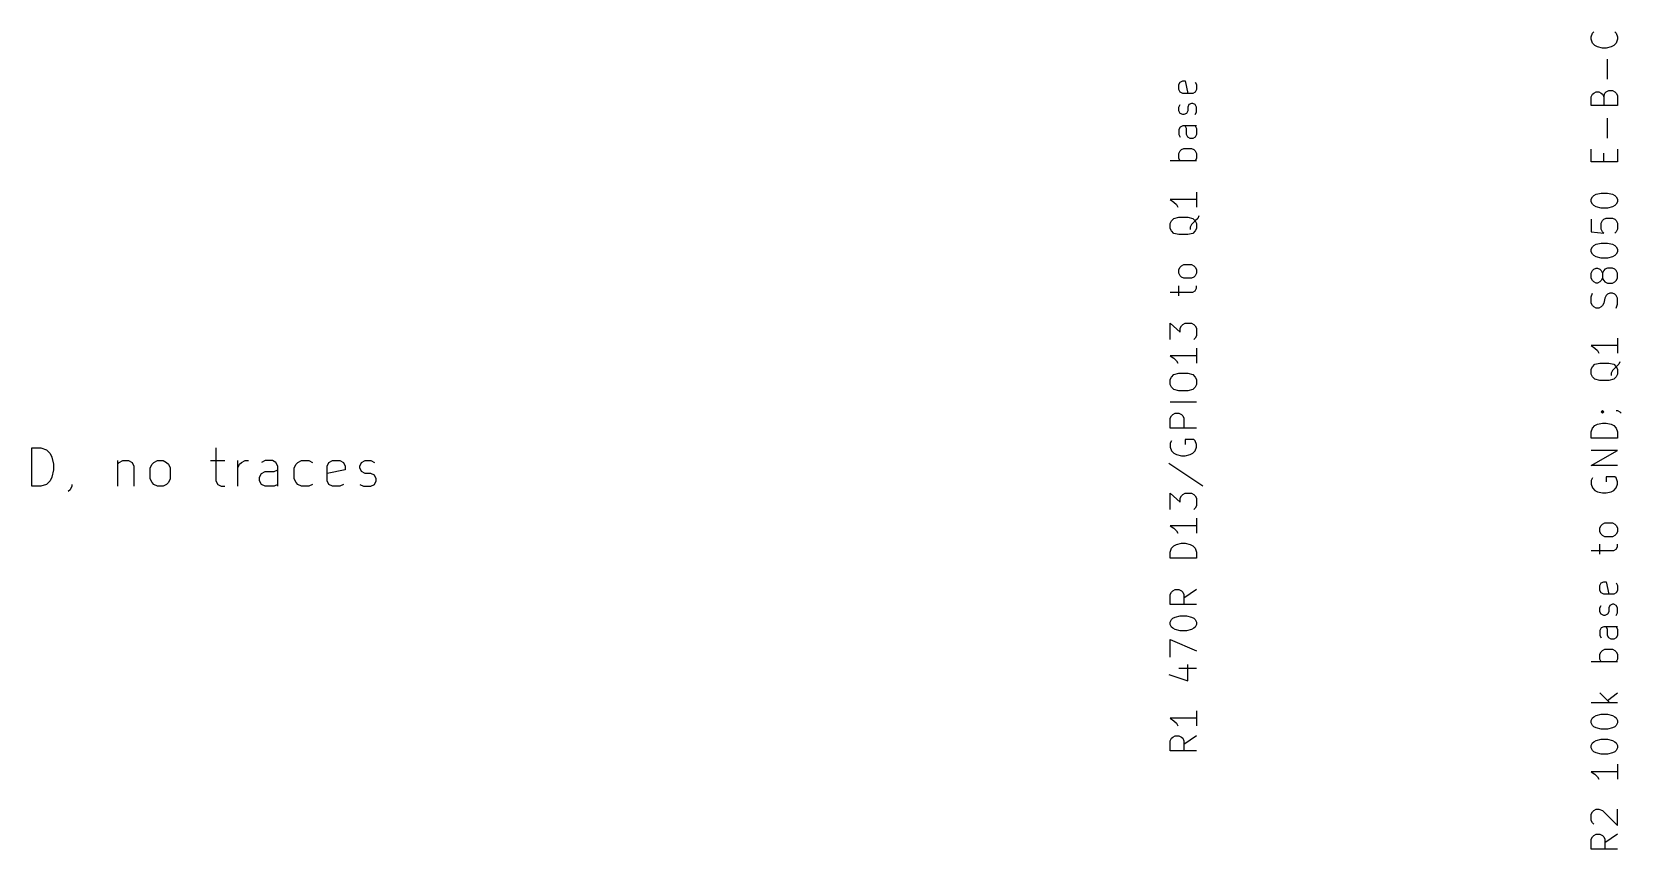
# Model space of a CAD drawing. Header units: millimetres. Extents: x 41 to 197, y -121 to -18.
# Drawn here: x 80.41 to 109.48, y -32.61 to -17.66 of the extents above; entities that cross this region are included whole.
import ezdxf

# ---------------------------------------------------------------- set-up
doc = ezdxf.new("R2010")
doc.units = ezdxf.units.MM
doc.layers.add('F.Silkscreen', color=41, linetype='CONTINUOUS', true_color=0xf2eda1)

msp = doc.modelspace()

# ---------------------------------------------------------------- linework, layer by layer
at = {"layer": 'F.Silkscreen', "linetype": 'CONTINUOUS'}
for p, q in [((108.935817, -17.749624), (108.958674, -17.681052)), ((108.958674, -17.681052), (108.981531, -17.658195)), ((109.370102, -17.658195), (109.39296, -17.681052)), ((109.39296, -17.681052), (109.415817, -17.749624)), ((108.935817, -17.795338), (108.935817, -17.749624)), ((108.958674, -17.863909), (108.935817, -17.795338)), ((109.004388, -17.909624), (108.958674, -17.863909)), ((109.050102, -17.932481), (109.004388, -17.909624)), ((109.141531, -17.955338), (109.050102, -17.932481)), ((109.210102, -17.955338), (109.141531, -17.955338)), ((109.301531, -17.932481), (109.210102, -17.955338)), ((109.347245, -17.909624), (109.301531, -17.932481)), ((109.39296, -17.863909), (109.347245, -17.909624)), ((109.415817, -17.795338), (109.39296, -17.863909)), ((109.415817, -17.749624), (109.415817, -17.795338)), ((109.23296, -18.526767), (109.23296, -18.161053)), ((101.395817, -18.62391), (101.418674, -18.578196)), ((101.418674, -18.578196), (101.464388, -18.555339)), ((101.464388, -18.555339), (101.510102, -18.555339)), ((101.510102, -18.555339), (101.555817, -18.78391)), ((101.69296, -18.578196), (101.715817, -18.62391)), ((101.395817, -18.715339), (101.395817, -18.62391)), ((101.418674, -18.761053), (101.395817, -18.715339)), ((101.464388, -18.78391), (101.418674, -18.761053)), ((101.647245, -18.78391), (101.464388, -18.78391)), ((101.69296, -18.761053), (101.647245, -18.78391)), ((101.715817, -18.715339), (101.69296, -18.761053)), ((101.715817, -18.62391), (101.715817, -18.715339)), ((108.935817, -18.846767), (108.958674, -18.801053)), ((108.935817, -19.006767), (108.935817, -18.846767)), ((108.958674, -18.801053), (108.981531, -18.778195)), ((108.981531, -18.778195), (109.027245, -18.755338)), ((109.027245, -18.755338), (109.07296, -18.755338)), ((109.07296, -18.755338), (109.118674, -18.778195)), ((109.118674, -18.778195), (109.141531, -18.801053)), ((109.141531, -18.801053), (109.164388, -18.846767)), ((109.164388, -18.846767), (109.187245, -18.778195)), ((109.164388, -18.846767), (109.164388, -19.006767)), ((109.187245, -18.778195), (109.210102, -18.755338)), ((109.210102, -18.755338), (109.255817, -18.732481)), ((109.255817, -18.732481), (109.324388, -18.732481)), ((109.324388, -18.732481), (109.370102, -18.755338)), ((109.370102, -18.755338), (109.39296, -18.778195)), ((109.39296, -18.778195), (109.415817, -18.82391)), ((109.415817, -18.82391), (109.415817, -19.006767)), ((101.395817, -19.035338), (101.418674, -18.989624)), ((101.395817, -19.10391), (101.395817, -19.035338)), ((101.418674, -19.149624), (101.395817, -19.10391)), ((101.464388, -19.172481), (101.418674, -19.149624)), ((101.487245, -19.172481), (101.464388, -19.172481)), ((101.53296, -19.149624), (101.487245, -19.172481)), ((101.555817, -19.10391), (101.53296, -19.149624)), ((101.578674, -18.989624), (101.555817, -19.035338)), ((101.555817, -19.035338), (101.555817, -19.10391)), ((101.624388, -18.966767), (101.578674, -18.989624)), ((101.647245, -18.966767), (101.624388, -18.966767)), ((101.69296, -18.989624), (101.647245, -18.966767)), ((101.715817, -19.035338), (101.69296, -18.989624)), ((101.69296, -19.172481), (101.715817, -19.126767)), ((101.715817, -19.126767), (101.715817, -19.035338)), ((109.415817, -19.006767), (108.935817, -19.006767)), ((101.418674, -19.401053), (101.395817, -19.446767)), ((101.395817, -19.446767), (101.395817, -19.538196)), ((101.464388, -19.378196), (101.418674, -19.401053)), ((101.715817, -19.378196), (101.464388, -19.378196)), ((101.53296, -19.42391), (101.510102, -19.378196)), ((101.53296, -19.538196), (101.53296, -19.42391)), ((101.69296, -19.378196), (101.715817, -19.42391)), ((101.715817, -19.42391), (101.715817, -19.538196)), ((109.23296, -19.601053), (109.23296, -19.235339)), ((101.395817, -19.538196), (101.418674, -19.58391)), ((101.555817, -19.58391), (101.53296, -19.538196)), ((101.601531, -19.606767), (101.555817, -19.58391)), ((101.647245, -19.606767), (101.601531, -19.606767)), ((101.69296, -19.58391), (101.647245, -19.606767)), ((101.715817, -19.538196), (101.69296, -19.58391)), ((101.715817, -20.018196), (101.235817, -20.018196)), ((101.395817, -19.881053), (101.418674, -19.835339)), ((101.395817, -19.972482), (101.395817, -19.881053)), ((101.418674, -20.018196), (101.395817, -19.972482)), ((101.418674, -19.835339), (101.441531, -19.812482)), ((101.441531, -19.812482), (101.487245, -19.789624)), ((101.487245, -19.789624), (101.624388, -19.789624)), ((101.624388, -19.789624), (101.670102, -19.812482)), ((101.670102, -19.812482), (101.69296, -19.835339)), ((101.69296, -19.835339), (101.715817, -19.881053)), ((101.715817, -19.972482), (101.69296, -20.018196)), ((101.715817, -19.881053), (101.715817, -19.972482)), ((108.935817, -20.035339), (108.935817, -19.806767)), ((109.415817, -20.035339), (108.935817, -20.035339)), ((109.164388, -20.035339), (109.164388, -19.875339)), ((109.415817, -19.806767), (109.415817, -20.035339)), ((101.715817, -20.589624), (101.715817, -20.86391)), ((108.981531, -20.652482), (109.027245, -20.629624)), ((109.027245, -20.629624), (109.118674, -20.606767)), ((109.118674, -20.606767), (109.23296, -20.606767)), ((109.23296, -20.606767), (109.324388, -20.629624)), ((109.324388, -20.629624), (109.370102, -20.652482)), ((101.715817, -20.726767), (101.235817, -20.726767)), ((101.235817, -20.726767), (101.304388, -20.772481)), ((101.304388, -20.772481), (101.350102, -20.818196)), ((101.350102, -20.818196), (101.37296, -20.86391)), ((108.935817, -20.721053), (108.958674, -20.675339)), ((108.935817, -20.766767), (108.935817, -20.721053)), ((108.958674, -20.812482), (108.935817, -20.766767)), ((108.958674, -20.675339), (108.981531, -20.652482)), ((108.981531, -20.835339), (108.958674, -20.812482)), ((109.027245, -20.858196), (108.981531, -20.835339)), ((109.118674, -20.881053), (109.027245, -20.858196)), ((109.23296, -20.881053), (109.118674, -20.881053)), ((109.324388, -20.858196), (109.23296, -20.881053)), ((109.370102, -20.835339), (109.324388, -20.858196)), ((109.370102, -20.652482), (109.39296, -20.675339)), ((109.39296, -20.812482), (109.370102, -20.835339)), ((109.39296, -20.675339), (109.415817, -20.721053)), ((109.415817, -20.766767), (109.39296, -20.812482)), ((109.415817, -20.721053), (109.415817, -20.766767)), ((101.235817, -21.161053), (101.258674, -21.115338)), ((101.235817, -21.252481), (101.235817, -21.161053)), ((101.258674, -21.115338), (101.304388, -21.069624)), ((101.304388, -21.069624), (101.395817, -21.046767)), ((101.395817, -21.046767), (101.555817, -21.046767)), ((101.555817, -21.046767), (101.647245, -21.069624)), ((101.624388, -21.18391), (101.601531, -21.229624)), ((101.69296, -21.115338), (101.624388, -21.18391)), ((101.647245, -21.069624), (101.69296, -21.115338)), ((101.738674, -21.069624), (101.69296, -21.115338)), ((101.69296, -21.115338), (101.715817, -21.161053)), ((101.715817, -21.161053), (101.715817, -21.252481)), ((101.761531, -21.02391), (101.738674, -21.069624)), ((108.935817, -21.086767), (108.935817, -21.315339)), ((109.118674, -21.155339), (109.141531, -21.109625)), ((109.118674, -21.269625), (109.118674, -21.155339)), ((109.141531, -21.109625), (109.164388, -21.086767)), ((109.164388, -21.086767), (109.210102, -21.06391)), ((109.210102, -21.06391), (109.324388, -21.06391)), ((109.324388, -21.06391), (109.370102, -21.086767)), ((109.370102, -21.086767), (109.39296, -21.109625)), ((109.39296, -21.109625), (109.415817, -21.155339)), ((109.415817, -21.155339), (109.415817, -21.269625)), ((101.258674, -21.298196), (101.235817, -21.252481)), ((101.304388, -21.34391), (101.258674, -21.298196)), ((101.395817, -21.366767), (101.304388, -21.34391)), ((101.555817, -21.366767), (101.395817, -21.366767)), ((101.647245, -21.34391), (101.555817, -21.366767)), ((101.601531, -21.229624), (101.601531, -21.275338)), ((101.69296, -21.298196), (101.647245, -21.34391)), ((101.715817, -21.252481), (101.69296, -21.298196)), ((108.935817, -21.315339), (109.164388, -21.338196)), ((109.141531, -21.315339), (109.118674, -21.269625)), ((109.164388, -21.338196), (109.141531, -21.315339)), ((109.39296, -21.315339), (109.370102, -21.338196)), ((109.415817, -21.269625), (109.39296, -21.315339)), ((108.935817, -21.635339), (108.958674, -21.589625)), ((108.935817, -21.681053), (108.935817, -21.635339)), ((108.958674, -21.726768), (108.935817, -21.681053)), ((108.958674, -21.589625), (108.981531, -21.566768)), ((108.981531, -21.749625), (108.958674, -21.726768)), ((108.981531, -21.566768), (109.027245, -21.54391)), ((109.027245, -21.772482), (108.981531, -21.749625)), ((109.027245, -21.54391), (109.118674, -21.521053)), ((109.118674, -21.795339), (109.027245, -21.772482)), ((109.118674, -21.521053), (109.23296, -21.521053)), ((109.23296, -21.795339), (109.118674, -21.795339)), ((109.23296, -21.521053), (109.324388, -21.54391)), ((109.324388, -21.772482), (109.23296, -21.795339)), ((109.324388, -21.54391), (109.370102, -21.566768)), ((109.370102, -21.749625), (109.324388, -21.772482)), ((109.370102, -21.566768), (109.39296, -21.589625)), ((109.39296, -21.726768), (109.370102, -21.749625)), ((109.39296, -21.589625), (109.415817, -21.635339)), ((109.415817, -21.681053), (109.39296, -21.726768)), ((109.415817, -21.635339), (109.415817, -21.681053)), ((101.395817, -22.006767), (101.418674, -21.961053)), ((101.395817, -22.075338), (101.395817, -22.006767)), ((101.418674, -22.121053), (101.395817, -22.075338)), ((101.418674, -21.961053), (101.441531, -21.938196)), ((101.441531, -21.938196), (101.487245, -21.915338)), ((101.487245, -21.915338), (101.624388, -21.915338)), ((101.624388, -21.915338), (101.670102, -21.938196)), ((101.670102, -21.938196), (101.69296, -21.961053)), ((101.69296, -21.961053), (101.715817, -22.006767)), ((101.715817, -22.075338), (101.69296, -22.121053)), ((101.715817, -22.006767), (101.715817, -22.075338)), ((108.935817, -22.069625), (108.958674, -22.023911)), ((108.935817, -22.161053), (108.935817, -22.069625)), ((108.958674, -22.023911), (108.981531, -22.001053)), ((108.981531, -22.001053), (109.027245, -21.978196)), ((109.027245, -21.978196), (109.050102, -21.978196)), ((109.050102, -21.978196), (109.095817, -22.001053)), ((109.095817, -22.001053), (109.118674, -22.023911)), ((109.118674, -22.023911), (109.141531, -22.069625)), ((109.164388, -22.023911), (109.141531, -22.069625)), ((109.141531, -22.069625), (109.141531, -22.161053)), ((109.187245, -22.001053), (109.164388, -22.023911)), ((109.23296, -21.978196), (109.187245, -22.001053)), ((109.324388, -21.978196), (109.23296, -21.978196)), ((109.370102, -22.001053), (109.324388, -21.978196)), ((109.39296, -22.023911), (109.370102, -22.001053)), ((109.415817, -22.069625), (109.39296, -22.023911)), ((109.415817, -22.161053), (109.415817, -22.069625)), ((101.395817, -22.486767), (101.395817, -22.30391)), ((101.441531, -22.14391), (101.418674, -22.121053)), ((101.487245, -22.166767), (101.441531, -22.14391)), ((101.624388, -22.166767), (101.487245, -22.166767)), ((101.670102, -22.14391), (101.624388, -22.166767)), ((101.69296, -22.121053), (101.670102, -22.14391)), ((101.69296, -22.395339), (101.715817, -22.349624)), ((101.715817, -22.349624), (101.715817, -22.30391)), ((108.958674, -22.206768), (108.935817, -22.161053)), ((108.981531, -22.229625), (108.958674, -22.206768)), ((109.027245, -22.252482), (108.981531, -22.229625)), ((109.050102, -22.252482), (109.027245, -22.252482)), ((109.095817, -22.229625), (109.050102, -22.252482)), ((109.118674, -22.206768), (109.095817, -22.229625)), ((109.141531, -22.161053), (109.118674, -22.206768)), ((109.141531, -22.161053), (109.164388, -22.206768)), ((109.164388, -22.206768), (109.187245, -22.229625)), ((109.187245, -22.229625), (109.23296, -22.252482)), ((109.23296, -22.252482), (109.324388, -22.252482)), ((109.324388, -22.252482), (109.370102, -22.229625)), ((109.370102, -22.229625), (109.39296, -22.206768)), ((109.39296, -22.206768), (109.415817, -22.161053)), ((101.235817, -22.418196), (101.647245, -22.418196)), ((101.647245, -22.418196), (101.69296, -22.395339)), ((108.935817, -22.503911), (108.958674, -22.435339)), ((108.935817, -22.618196), (108.935817, -22.503911)), ((108.958674, -22.663911), (108.935817, -22.618196)), ((108.981531, -22.686768), (108.958674, -22.663911)), ((109.141531, -22.663911), (109.118674, -22.686768)), ((109.164388, -22.618196), (109.141531, -22.663911)), ((109.187245, -22.526768), (109.164388, -22.618196)), ((109.210102, -22.481054), (109.187245, -22.526768)), ((109.23296, -22.458196), (109.210102, -22.481054)), ((109.278674, -22.435339), (109.23296, -22.458196)), ((109.324388, -22.435339), (109.278674, -22.435339)), ((109.370102, -22.458196), (109.324388, -22.435339)), ((109.39296, -22.481054), (109.370102, -22.458196)), ((109.415817, -22.526768), (109.39296, -22.481054)), ((109.39296, -22.709625), (109.415817, -22.641054)), ((109.415817, -22.641054), (109.415817, -22.526768)), ((109.027245, -22.709625), (108.981531, -22.686768)), ((109.07296, -22.709625), (109.027245, -22.709625)), ((109.118674, -22.686768), (109.07296, -22.709625)), ((101.235817, -23.286767), (101.235817, -22.989624)), ((101.235817, -22.989624), (101.418674, -23.149624)), ((101.418674, -23.081053), (101.441531, -23.035339)), ((101.418674, -23.149624), (101.418674, -23.081053)), ((101.441531, -23.035339), (101.464388, -23.012481)), ((101.464388, -23.012481), (101.510102, -22.989624)), ((101.510102, -22.989624), (101.624388, -22.989624)), ((101.624388, -22.989624), (101.670102, -23.012481)), ((101.670102, -23.012481), (101.69296, -23.035339)), ((101.69296, -23.035339), (101.715817, -23.081053)), ((101.715817, -23.218196), (101.69296, -23.26391)), ((101.715817, -23.081053), (101.715817, -23.218196)), ((101.69296, -23.26391), (101.670102, -23.286767)), ((101.715817, -23.446767), (101.715817, -23.721053)), ((109.415817, -23.395339), (108.935817, -23.395339)), ((108.935817, -23.395339), (109.004388, -23.441053)), ((109.004388, -23.441053), (109.050102, -23.486768)), ((109.050102, -23.486768), (109.07296, -23.532482)), ((109.415817, -23.258196), (109.415817, -23.532482)), ((101.715817, -23.58391), (101.235817, -23.58391)), ((101.235817, -23.58391), (101.304388, -23.629624)), ((101.304388, -23.629624), (101.350102, -23.675339)), ((101.350102, -23.675339), (101.37296, -23.721053)), ((108.935817, -23.829625), (108.958674, -23.78391)), ((108.935817, -23.921053), (108.935817, -23.829625)), ((108.958674, -23.78391), (109.004388, -23.738196)), ((109.004388, -23.738196), (109.095817, -23.715339)), ((109.095817, -23.715339), (109.255817, -23.715339)), ((109.255817, -23.715339), (109.347245, -23.738196)), ((109.39296, -23.78391), (109.324388, -23.852482)), ((109.347245, -23.738196), (109.39296, -23.78391)), ((109.438674, -23.738196), (109.39296, -23.78391)), ((109.39296, -23.78391), (109.415817, -23.829625)), ((109.415817, -23.829625), (109.415817, -23.921053)), ((109.461531, -23.692482), (109.438674, -23.738196)), ((101.235817, -24.018196), (101.258674, -23.972481)), ((101.235817, -24.109624), (101.235817, -24.018196)), ((101.258674, -24.155339), (101.235817, -24.109624)), ((101.258674, -23.972481), (101.304388, -23.926767)), ((101.304388, -23.926767), (101.395817, -23.90391)), ((101.395817, -23.90391), (101.555817, -23.90391)), ((101.555817, -23.90391), (101.647245, -23.926767)), ((101.647245, -23.926767), (101.69296, -23.972481)), ((101.69296, -23.972481), (101.715817, -24.018196)), ((101.715817, -24.109624), (101.69296, -24.155339)), ((101.715817, -24.018196), (101.715817, -24.109624)), ((108.958674, -23.966768), (108.935817, -23.921053)), ((109.004388, -24.012482), (108.958674, -23.966768)), ((109.095817, -24.035339), (109.004388, -24.012482)), ((109.255817, -24.035339), (109.095817, -24.035339)), ((109.347245, -24.012482), (109.255817, -24.035339)), ((109.324388, -23.852482), (109.301531, -23.898196)), ((109.301531, -23.898196), (109.301531, -23.94391)), ((109.39296, -23.966768), (109.347245, -24.012482)), ((109.415817, -23.921053), (109.39296, -23.966768)), ((101.304388, -24.201053), (101.258674, -24.155339)), ((101.395817, -24.22391), (101.304388, -24.201053)), ((101.555817, -24.22391), (101.395817, -24.22391)), ((101.647245, -24.201053), (101.555817, -24.22391)), ((101.69296, -24.155339), (101.647245, -24.201053)), ((101.715817, -24.429624), (101.235817, -24.429624)), ((101.235817, -24.726767), (101.258674, -24.681052)), ((101.258674, -24.681052), (101.281531, -24.658195)), ((101.281531, -24.658195), (101.327245, -24.635338)), ((101.327245, -24.635338), (101.395817, -24.635338)), ((101.395817, -24.635338), (101.441531, -24.658195)), ((101.441531, -24.658195), (101.464388, -24.681052)), ((101.464388, -24.681052), (101.487245, -24.726767)), ((109.118674, -24.606767), (109.141531, -24.58391)), ((109.141531, -24.629624), (109.118674, -24.606767)), ((109.118674, -24.606767), (109.164388, -24.606767)), ((109.141531, -24.58391), (109.164388, -24.606767)), ((109.164388, -24.606767), (109.141531, -24.629624)), ((109.39296, -24.58391), (109.415817, -24.58391)), ((109.415817, -24.58391), (109.461531, -24.606767)), ((109.461531, -24.606767), (109.484388, -24.629624)), ((101.235817, -24.909624), (101.235817, -24.726767)), ((101.715817, -24.909624), (101.235817, -24.909624)), ((101.487245, -24.726767), (101.487245, -24.909624)), ((108.935817, -24.972481), (108.958674, -24.90391)), ((108.935817, -25.086767), (108.935817, -24.972481)), ((108.958674, -24.90391), (109.004388, -24.858195)), ((109.004388, -24.858195), (109.050102, -24.835338)), ((109.050102, -24.835338), (109.141531, -24.812481)), ((109.141531, -24.812481), (109.210102, -24.812481)), ((109.210102, -24.812481), (109.301531, -24.835338)), ((109.301531, -24.835338), (109.347245, -24.858195)), ((109.347245, -24.858195), (109.39296, -24.90391)), ((109.39296, -24.90391), (109.415817, -24.972481)), ((109.415817, -24.972481), (109.415817, -25.086767)), ((80.412269, -25.967593), (80.412269, -25.267593)), ((80.412269, -25.267593), (80.578936, -25.267593)), ((80.578936, -25.267593), (80.678936, -25.300926)), ((83.778934, -25.267593), (83.778934, -25.867593)), ((101.258674, -25.138195), (101.235817, -25.18391)), ((101.235817, -25.18391), (101.235817, -25.252481)), ((101.235817, -25.252481), (101.258674, -25.321052)), ((101.670102, -25.115338), (101.510102, -25.115338)), ((101.510102, -25.115338), (101.510102, -25.206767)), ((101.69296, -25.138195), (101.670102, -25.115338)), ((101.715817, -25.206767), (101.69296, -25.138195)), ((101.69296, -25.321052), (101.715817, -25.252481)), ((101.715817, -25.252481), (101.715817, -25.206767)), ((109.415817, -25.086767), (108.935817, -25.086767)), ((80.678936, -25.300926), (80.745603, -25.367593)), ((80.745603, -25.367593), (80.778936, -25.43426)), ((80.778936, -25.43426), (80.812269, -25.567593)), ((80.812269, -25.567593), (80.812269, -25.667593)), ((81.978935, -25.500926), (81.978935, -25.967593)), ((81.978935, -25.567593), (82.012269, -25.53426)), ((82.012269, -25.53426), (82.078935, -25.500926)), ((82.078935, -25.500926), (82.178935, -25.500926)), ((82.178935, -25.500926), (82.245602, -25.53426)), ((82.245602, -25.53426), (82.278935, -25.600926)), ((82.578935, -25.63426), (82.612268, -25.567593)), ((82.612268, -25.567593), (82.645602, -25.53426)), ((82.645602, -25.53426), (82.712268, -25.500926)), ((82.712268, -25.500926), (82.812268, -25.500926)), ((82.812268, -25.500926), (82.878935, -25.53426)), ((82.878935, -25.53426), (82.912268, -25.567593)), ((82.912268, -25.567593), (82.945602, -25.63426)), ((83.678934, -25.500926), (83.945601, -25.500926)), ((84.178934, -25.967593), (84.178934, -25.500926)), ((84.178934, -25.63426), (84.212268, -25.567593)), ((84.212268, -25.567593), (84.245601, -25.53426)), ((84.245601, -25.53426), (84.312268, -25.500926)), ((84.312268, -25.500926), (84.378934, -25.500926)), ((84.678934, -25.500926), (84.612267, -25.53426)), ((84.812267, -25.500926), (84.678934, -25.500926)), ((84.878934, -25.53426), (84.812267, -25.500926)), ((84.912267, -25.600926), (84.878934, -25.53426)), ((85.212267, -25.63426), (85.2456, -25.567593)), ((85.2456, -25.567593), (85.278934, -25.53426)), ((85.278934, -25.53426), (85.3456, -25.500926)), ((85.3456, -25.500926), (85.478934, -25.500926)), ((85.478934, -25.500926), (85.5456, -25.53426)), ((85.812267, -25.600926), (85.8456, -25.53426)), ((85.8456, -25.53426), (85.912267, -25.500926)), ((85.912267, -25.500926), (86.0456, -25.500926)), ((86.0456, -25.500926), (86.112267, -25.53426)), ((86.112267, -25.53426), (86.1456, -25.600926)), ((86.412267, -25.600926), (86.4456, -25.53426)), ((86.4456, -25.53426), (86.512267, -25.500926)), ((86.512267, -25.500926), (86.612267, -25.500926)), ((86.612267, -25.500926), (86.678934, -25.53426)), ((101.21296, -25.549624), (101.830102, -25.961052)), ((101.258674, -25.321052), (101.304388, -25.366767)), ((101.304388, -25.366767), (101.350102, -25.389624)), ((101.350102, -25.389624), (101.441531, -25.412481)), ((101.441531, -25.412481), (101.510102, -25.412481)), ((101.510102, -25.412481), (101.601531, -25.389624)), ((101.601531, -25.389624), (101.647245, -25.366767)), ((101.647245, -25.366767), (101.69296, -25.321052)), ((108.935817, -25.589624), (109.415817, -25.315338)), ((109.415817, -25.315338), (108.935817, -25.315338)), ((80.745603, -25.867593), (80.678936, -25.93426)), ((80.778936, -25.800926), (80.745603, -25.867593)), ((80.812269, -25.667593), (80.778936, -25.800926)), ((82.278935, -25.600926), (82.278935, -25.967593)), ((82.578935, -25.83426), (82.578935, -25.63426)), ((82.612268, -25.900926), (82.578935, -25.83426)), ((82.945602, -25.83426), (82.912268, -25.900926)), ((82.945602, -25.63426), (82.945602, -25.83426)), ((83.778934, -25.867593), (83.812268, -25.93426)), ((84.578934, -25.800926), (84.612267, -25.73426)), ((84.578934, -25.867593), (84.578934, -25.800926)), ((84.612267, -25.93426), (84.578934, -25.867593)), ((84.612267, -25.73426), (84.678934, -25.700926)), ((84.678934, -25.700926), (84.845601, -25.700926)), ((84.845601, -25.700926), (84.912267, -25.667593)), ((84.912267, -25.967593), (84.912267, -25.600926)), ((85.212267, -25.83426), (85.212267, -25.63426)), ((85.2456, -25.900926), (85.212267, -25.83426)), ((85.812267, -25.867593), (85.812267, -25.600926)), ((86.1456, -25.667593), (85.812267, -25.73426)), ((85.8456, -25.93426), (85.812267, -25.867593)), ((86.1456, -25.600926), (86.1456, -25.667593)), ((86.412267, -25.63426), (86.412267, -25.600926)), ((86.4456, -25.700926), (86.412267, -25.63426)), ((86.512267, -25.73426), (86.4456, -25.700926)), ((86.612267, -25.73426), (86.512267, -25.73426)), ((86.678934, -25.767593), (86.612267, -25.73426)), ((86.712267, -25.83426), (86.678934, -25.767593)), ((86.678934, -25.93426), (86.712267, -25.867593)), ((86.712267, -25.867593), (86.712267, -25.83426)), ((109.415817, -25.589624), (108.935817, -25.589624)), ((108.958674, -25.818195), (108.935817, -25.86391)), ((108.935817, -25.86391), (108.935817, -25.932481)), ((109.370102, -25.795338), (109.210102, -25.795338)), ((109.210102, -25.795338), (109.210102, -25.886767)), ((109.39296, -25.818195), (109.370102, -25.795338)), ((109.415817, -25.886767), (109.39296, -25.818195)), ((80.578936, -25.967593), (80.412269, -25.967593)), ((80.678936, -25.93426), (80.578936, -25.967593)), ((81.112269, -26.03426), (81.078936, -26.067593)), ((81.145603, -25.967593), (81.112269, -26.03426)), ((81.145603, -25.93426), (81.145603, -25.967593)), ((82.645602, -25.93426), (82.612268, -25.900926)), ((82.712268, -25.967593), (82.645602, -25.93426)), ((82.812268, -25.967593), (82.712268, -25.967593)), ((82.878935, -25.93426), (82.812268, -25.967593)), ((82.912268, -25.900926), (82.878935, -25.93426)), ((83.812268, -25.93426), (83.878934, -25.967593)), ((83.878934, -25.967593), (83.945601, -25.967593)), ((84.678934, -25.967593), (84.612267, -25.93426)), ((84.845601, -25.967593), (84.678934, -25.967593)), ((84.912267, -25.93426), (84.845601, -25.967593)), ((85.278934, -25.93426), (85.2456, -25.900926)), ((85.3456, -25.967593), (85.278934, -25.93426)), ((85.478934, -25.967593), (85.3456, -25.967593)), ((85.5456, -25.93426), (85.478934, -25.967593)), ((85.912267, -25.967593), (85.8456, -25.93426)), ((86.0456, -25.967593), (85.912267, -25.967593)), ((86.112267, -25.93426), (86.0456, -25.967593)), ((86.412267, -25.93426), (86.478934, -25.967593)), ((86.478934, -25.967593), (86.612267, -25.967593)), ((86.612267, -25.967593), (86.678934, -25.93426)), ((101.235817, -26.395338), (101.235817, -26.098195)), ((101.235817, -26.098195), (101.418674, -26.258195)), ((101.418674, -26.189624), (101.441531, -26.14391)), ((101.441531, -26.14391), (101.464388, -26.121052)), ((101.464388, -26.121052), (101.510102, -26.098195)), ((101.510102, -26.098195), (101.624388, -26.098195)), ((101.624388, -26.098195), (101.670102, -26.121052)), ((101.670102, -26.121052), (101.69296, -26.14391)), ((101.69296, -26.14391), (101.715817, -26.189624)), ((108.935817, -25.932481), (108.958674, -26.001052)), ((108.958674, -26.001052), (109.004388, -26.046767)), ((109.004388, -26.046767), (109.050102, -26.069624)), ((109.050102, -26.069624), (109.141531, -26.092481)), ((109.141531, -26.092481), (109.210102, -26.092481)), ((109.210102, -26.092481), (109.301531, -26.069624)), ((109.301531, -26.069624), (109.347245, -26.046767)), ((109.347245, -26.046767), (109.39296, -26.001052)), ((109.39296, -26.001052), (109.415817, -25.932481)), ((109.415817, -25.932481), (109.415817, -25.886767)), ((101.418674, -26.258195), (101.418674, -26.189624)), ((101.69296, -26.372481), (101.670102, -26.395338)), ((101.715817, -26.326767), (101.69296, -26.372481)), ((101.715817, -26.189624), (101.715817, -26.326767)), ((101.715817, -26.692481), (101.235817, -26.692481)), ((101.235817, -26.692481), (101.304388, -26.738195)), ((101.304388, -26.738195), (101.350102, -26.78391)), ((101.715817, -26.555338), (101.715817, -26.829624)), ((109.095817, -26.732481), (109.118674, -26.686767)), ((109.095817, -26.801052), (109.095817, -26.732481)), ((109.118674, -26.686767), (109.141531, -26.66391)), ((109.141531, -26.66391), (109.187245, -26.641052)), ((109.187245, -26.641052), (109.324388, -26.641052)), ((109.324388, -26.641052), (109.370102, -26.66391)), ((109.370102, -26.66391), (109.39296, -26.686767)), ((109.39296, -26.686767), (109.415817, -26.732481)), ((109.415817, -26.732481), (109.415817, -26.801052)), ((101.304388, -27.058195), (101.350102, -27.035338)), ((101.350102, -26.78391), (101.37296, -26.829624)), ((101.350102, -27.035338), (101.441531, -27.012481)), ((101.441531, -27.012481), (101.510102, -27.012481)), ((101.510102, -27.012481), (101.601531, -27.035338)), ((101.601531, -27.035338), (101.647245, -27.058195)), ((109.118674, -26.846767), (109.095817, -26.801052)), ((109.095817, -27.212481), (109.095817, -27.029624)), ((109.141531, -26.869624), (109.118674, -26.846767)), ((109.187245, -26.892481), (109.141531, -26.869624)), ((109.324388, -26.892481), (109.187245, -26.892481)), ((109.370102, -26.869624), (109.324388, -26.892481)), ((109.39296, -26.846767), (109.370102, -26.869624)), ((109.415817, -26.801052), (109.39296, -26.846767)), ((109.415817, -27.075338), (109.415817, -27.029624)), ((101.235817, -27.172481), (101.258674, -27.10391)), ((101.235817, -27.286767), (101.235817, -27.172481)), ((101.715817, -27.286767), (101.235817, -27.286767)), ((101.258674, -27.10391), (101.304388, -27.058195)), ((101.647245, -27.058195), (101.69296, -27.10391)), ((101.69296, -27.10391), (101.715817, -27.172481)), ((101.715817, -27.172481), (101.715817, -27.286767)), ((108.935817, -27.14391), (109.347245, -27.14391)), ((109.347245, -27.14391), (109.39296, -27.121053)), ((109.39296, -27.121053), (109.415817, -27.075338)), ((101.235817, -27.949624), (101.258674, -27.903909)), ((101.258674, -27.903909), (101.281531, -27.881052)), ((101.281531, -27.881052), (101.327245, -27.858195)), ((101.327245, -27.858195), (101.395817, -27.858195)), ((101.395817, -27.858195), (101.441531, -27.881052)), ((101.441531, -27.881052), (101.464388, -27.903909)), ((101.464388, -27.903909), (101.487245, -27.949624)), ((101.715817, -27.858195), (101.487245, -28.018195)), ((109.095817, -27.78391), (109.118674, -27.738196)), ((109.095817, -27.875339), (109.095817, -27.78391)), ((109.118674, -27.921053), (109.095817, -27.875339)), ((109.118674, -27.738196), (109.164388, -27.715339)), ((109.164388, -27.715339), (109.210102, -27.715339)), ((109.210102, -27.715339), (109.255817, -27.94391)), ((109.39296, -27.738196), (109.415817, -27.78391)), ((109.415817, -27.875339), (109.39296, -27.921053)), ((109.415817, -27.78391), (109.415817, -27.875339)), ((101.235817, -28.132481), (101.235817, -27.949624)), ((101.715817, -28.132481), (101.235817, -28.132481)), ((101.487245, -27.949624), (101.487245, -28.132481)), ((109.095817, -28.195338), (109.118674, -28.149624)), ((109.095817, -28.26391), (109.095817, -28.195338)), ((109.164388, -27.94391), (109.118674, -27.921053)), ((109.347245, -27.94391), (109.164388, -27.94391)), ((109.278674, -28.149624), (109.255817, -28.195338)), ((109.255817, -28.195338), (109.255817, -28.26391)), ((109.324388, -28.126767), (109.278674, -28.149624)), ((109.347245, -28.126767), (109.324388, -28.126767)), ((109.39296, -27.921053), (109.347245, -27.94391)), ((109.39296, -28.149624), (109.347245, -28.126767)), ((109.415817, -28.195338), (109.39296, -28.149624)), ((109.415817, -28.286767), (109.415817, -28.195338)), ((101.235817, -28.452481), (101.258674, -28.406767)), ((101.235817, -28.498195), (101.235817, -28.452481)), ((101.258674, -28.406767), (101.281531, -28.38391)), ((101.281531, -28.38391), (101.327245, -28.361052)), ((101.327245, -28.361052), (101.418674, -28.338195)), ((101.418674, -28.338195), (101.53296, -28.338195)), ((101.53296, -28.338195), (101.624388, -28.361052)), ((101.624388, -28.361052), (101.670102, -28.38391)), ((101.670102, -28.38391), (101.69296, -28.406767)), ((101.69296, -28.406767), (101.715817, -28.452481)), ((101.715817, -28.452481), (101.715817, -28.498195)), ((109.118674, -28.309624), (109.095817, -28.26391)), ((109.164388, -28.332481), (109.118674, -28.309624)), ((109.187245, -28.332481), (109.164388, -28.332481)), ((109.23296, -28.309624), (109.187245, -28.332481)), ((109.255817, -28.26391), (109.23296, -28.309624)), ((109.39296, -28.332481), (109.415817, -28.286767)), ((101.258674, -28.54391), (101.235817, -28.498195)), ((101.235817, -29.092481), (101.235817, -28.772481)), ((101.235817, -28.772481), (101.715817, -28.978195)), ((101.281531, -28.566767), (101.258674, -28.54391)), ((101.327245, -28.589624), (101.281531, -28.566767)), ((101.418674, -28.612481), (101.327245, -28.589624)), ((101.53296, -28.612481), (101.418674, -28.612481)), ((101.624388, -28.589624), (101.53296, -28.612481)), ((101.670102, -28.566767), (101.624388, -28.589624)), ((101.69296, -28.54391), (101.670102, -28.566767)), ((101.715817, -28.498195), (101.69296, -28.54391)), ((109.118674, -28.561053), (109.095817, -28.606767)), ((109.095817, -28.606767), (109.095817, -28.698196)), ((109.095817, -28.698196), (109.118674, -28.74391)), ((109.164388, -28.538196), (109.118674, -28.561053)), ((109.415817, -28.538196), (109.164388, -28.538196)), ((109.23296, -28.58391), (109.210102, -28.538196)), ((109.23296, -28.698196), (109.23296, -28.58391)), ((109.255817, -28.74391), (109.23296, -28.698196)), ((109.301531, -28.766767), (109.255817, -28.74391)), ((109.347245, -28.766767), (109.301531, -28.766767)), ((109.39296, -28.74391), (109.347245, -28.766767)), ((109.39296, -28.538196), (109.415817, -28.58391)), ((109.415817, -28.698196), (109.39296, -28.74391)), ((109.415817, -28.58391), (109.415817, -28.698196)), ((109.095817, -29.041053), (109.118674, -28.995339)), ((109.095817, -29.132482), (109.095817, -29.041053)), ((109.118674, -28.995339), (109.141531, -28.972482)), ((109.141531, -28.972482), (109.187245, -28.949624)), ((109.187245, -28.949624), (109.324388, -28.949624)), ((109.324388, -28.949624), (109.370102, -28.972482)), ((109.370102, -28.972482), (109.39296, -28.995339)), ((109.39296, -28.995339), (109.415817, -29.041053)), ((109.415817, -29.041053), (109.415817, -29.132482)), ((101.395817, -29.298196), (101.715817, -29.298196)), ((101.555817, -29.526767), (101.555817, -29.229624)), ((109.415817, -29.178196), (108.935817, -29.178196)), ((109.118674, -29.178196), (109.095817, -29.132482)), ((109.415817, -29.132482), (109.39296, -29.178196)), ((101.21296, -29.412481), (101.555817, -29.526767)), ((109.415817, -29.932481), (108.935817, -29.932481)), ((109.095817, -29.749624), (109.278674, -29.932481)), ((109.23296, -29.886767), (109.415817, -29.749624)), ((101.715817, -30.212481), (101.235817, -30.212481)), ((101.235817, -30.212481), (101.304388, -30.258195)), ((101.715817, -30.075338), (101.715817, -30.349624)), ((108.935817, -30.252481), (108.958674, -30.206767)), ((108.958674, -30.206767), (108.981531, -30.18391)), ((108.981531, -30.18391), (109.027245, -30.161052)), ((109.027245, -30.161052), (109.118674, -30.138195)), ((109.118674, -30.138195), (109.23296, -30.138195)), ((109.23296, -30.138195), (109.324388, -30.161052)), ((109.324388, -30.161052), (109.370102, -30.18391)), ((109.370102, -30.18391), (109.39296, -30.206767)), ((109.39296, -30.206767), (109.415817, -30.252481)), ((101.304388, -30.258195), (101.350102, -30.30391)), ((101.350102, -30.30391), (101.37296, -30.349624)), ((108.935817, -30.298195), (108.935817, -30.252481)), ((108.958674, -30.34391), (108.935817, -30.298195)), ((108.981531, -30.366767), (108.958674, -30.34391)), ((109.027245, -30.389624), (108.981531, -30.366767)), ((109.118674, -30.412481), (109.027245, -30.389624)), ((109.23296, -30.412481), (109.118674, -30.412481)), ((109.324388, -30.389624), (109.23296, -30.412481)), ((109.370102, -30.366767), (109.324388, -30.389624)), ((109.39296, -30.34391), (109.370102, -30.366767)), ((109.415817, -30.298195), (109.39296, -30.34391)), ((109.415817, -30.252481), (109.415817, -30.298195)), ((101.235817, -30.62391), (101.258674, -30.578195)), ((101.235817, -30.806767), (101.235817, -30.62391)), ((101.715817, -30.806767), (101.235817, -30.806767)), ((101.258674, -30.578195), (101.281531, -30.555338)), ((101.281531, -30.555338), (101.327245, -30.532481)), ((101.327245, -30.532481), (101.395817, -30.532481)), ((101.395817, -30.532481), (101.441531, -30.555338)), ((101.441531, -30.555338), (101.464388, -30.578195)), ((101.464388, -30.578195), (101.487245, -30.62391)), ((101.715817, -30.532481), (101.487245, -30.692481)), ((101.487245, -30.62391), (101.487245, -30.806767)), ((108.935817, -30.709624), (108.958674, -30.66391)), ((108.935817, -30.755338), (108.935817, -30.709624)), ((108.958674, -30.801053), (108.935817, -30.755338)), ((108.958674, -30.66391), (108.981531, -30.641053)), ((108.981531, -30.82391), (108.958674, -30.801053)), ((108.981531, -30.641053), (109.027245, -30.618195)), ((109.027245, -30.618195), (109.118674, -30.595338)), ((109.118674, -30.595338), (109.23296, -30.595338)), ((109.23296, -30.595338), (109.324388, -30.618195)), ((109.324388, -30.618195), (109.370102, -30.641053)), ((109.370102, -30.641053), (109.39296, -30.66391)), ((109.39296, -30.801053), (109.370102, -30.82391)), ((109.39296, -30.66391), (109.415817, -30.709624)), ((109.415817, -30.755338), (109.39296, -30.801053)), ((109.415817, -30.709624), (109.415817, -30.755338)), ((109.027245, -30.846767), (108.981531, -30.82391)), ((109.118674, -30.869624), (109.027245, -30.846767)), ((109.23296, -30.869624), (109.118674, -30.869624)), ((109.324388, -30.846767), (109.23296, -30.869624)), ((109.370102, -30.82391), (109.324388, -30.846767)), ((109.415817, -31.052481), (109.415817, -31.326767)), ((109.415817, -31.189624), (108.935817, -31.189624)), ((108.935817, -31.189624), (109.004388, -31.235338)), ((109.004388, -31.235338), (109.050102, -31.281053)), ((109.050102, -31.281053), (109.07296, -31.326767)), ((108.935817, -31.966767), (108.958674, -31.921053)), ((108.935817, -32.081053), (108.935817, -31.966767)), ((108.958674, -31.921053), (108.981531, -31.898195)), ((108.981531, -31.898195), (109.027245, -31.875338)), ((109.027245, -31.875338), (109.07296, -31.875338)), ((109.07296, -31.875338), (109.141531, -31.898195)), ((109.141531, -31.898195), (109.415817, -32.172481)), ((109.415817, -32.172481), (109.415817, -31.875338)), ((108.958674, -32.126767), (108.935817, -32.081053)), ((108.981531, -32.149624), (108.958674, -32.126767)), ((108.935817, -32.42391), (108.958674, -32.378195)), ((108.935817, -32.606767), (108.935817, -32.42391)), ((108.958674, -32.378195), (108.981531, -32.355338)), ((108.981531, -32.355338), (109.027245, -32.332481)), ((109.027245, -32.332481), (109.095817, -32.332481)), ((109.095817, -32.332481), (109.141531, -32.355338)), ((109.141531, -32.355338), (109.164388, -32.378195)), ((109.164388, -32.378195), (109.187245, -32.42391)), ((109.415817, -32.332481), (109.187245, -32.492481)), ((109.187245, -32.42391), (109.187245, -32.606767)), ((109.415817, -32.606767), (108.935817, -32.606767))]:
    msp.add_line(p, q, dxfattribs=at)

doc.saveas('drawing.dxf')
